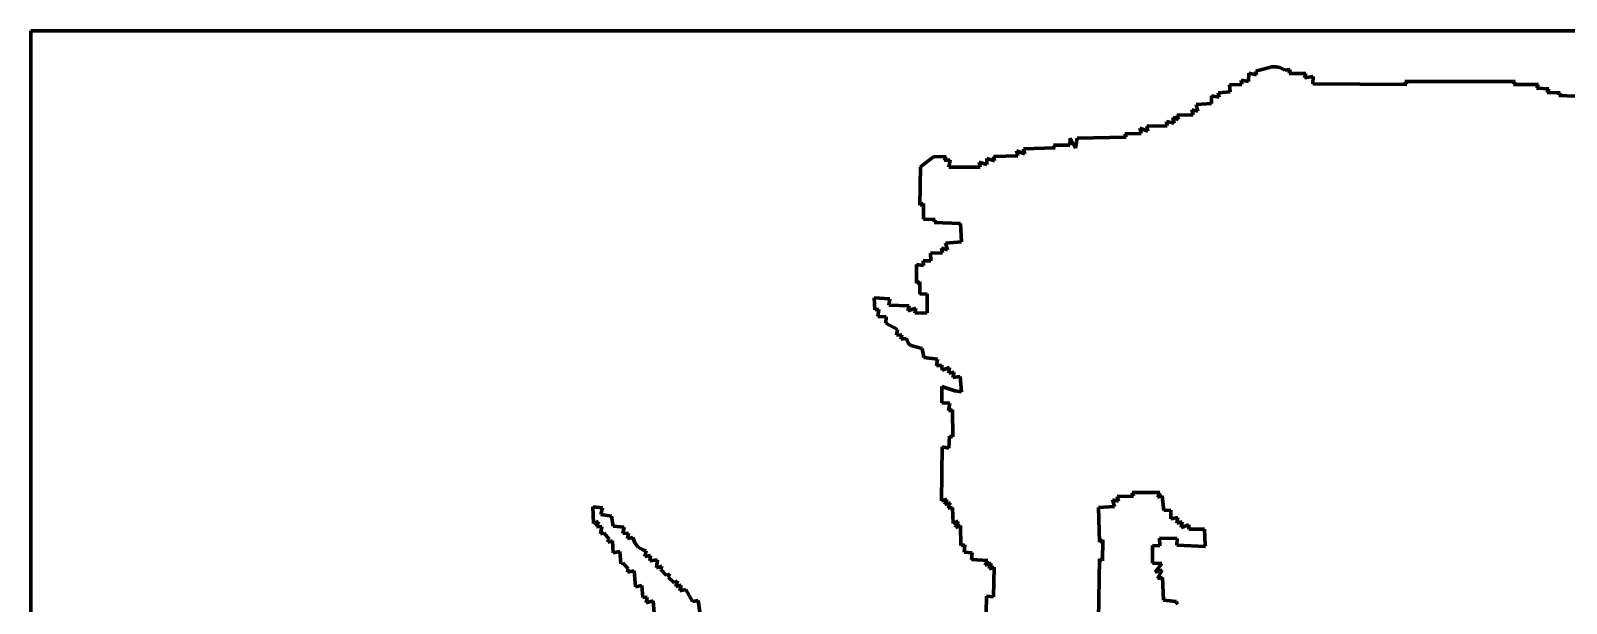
# Model space of a CAD drawing. Header units: millimetres. Extents: x 0 to 11.1, y 0 to 11.1.
# Drawn here: x 0 to 5.7, y 8.98 to 11.11 of the extents above; entities that cross this region are included whole.
import ezdxf

# ---------------------------------------------------------------- set-up
doc = ezdxf.new("R2010")
doc.units = ezdxf.units.MM
doc.layers.add('color#000000ff', color=7, linetype='CONTINUOUS', lineweight=100)
doc.layers.add('color#ffffffff', color=7, linetype='CONTINUOUS', lineweight=100)

msp = doc.modelspace()

# ---------------------------------------------------------------- linework, layer by layer
at = {"layer": 'color#000000ff'}
for p, q in [((4.5195, 10.9221), (4.521, 10.9536)), ((4.521, 10.9536), (4.5493, 10.9473)), ((4.5472, 10.9608), (4.6069, 10.9773)), ((4.5493, 10.9473), (4.5472, 10.9608)), ((4.6069, 10.9773), (4.6219, 10.9773)), ((4.6219, 10.9773), (4.6293, 10.9761)), ((4.6293, 10.9761), (4.6366, 10.974)), ((4.6366, 10.974), (4.6438, 10.971)), ((4.6438, 10.971), (4.6508, 10.9668)), ((4.6508, 10.9668), (4.6542, 10.9642)), ((4.6542, 10.9642), (4.6744, 10.9674)), ((4.6744, 10.9674), (4.6705, 10.9518)), ((4.6705, 10.9518), (4.7326, 10.9523)), ((4.7326, 10.9523), (4.7277, 10.9357)), ((4.449, 10.9095), (4.4954, 10.9109)), ((4.4522, 10.8835), (4.449, 10.9095)), ((4.4954, 10.9109), (4.4921, 10.9272)), ((4.4921, 10.9272), (4.5195, 10.9221)), ((4.7277, 10.9357), (4.7602, 10.9404)), ((4.7602, 10.9404), (4.7589, 10.9138)), ((4.7589, 10.9138), (5.1077, 10.9113)), ((5.1077, 10.9113), (5.1002, 10.923)), ((5.1002, 10.923), (5.5092, 10.9227)), ((5.5092, 10.9227), (5.5034, 10.911)), ((5.5034, 10.911), (5.5958, 10.9116)), ((5.5958, 10.9116), (5.589, 10.8977)), ((5.589, 10.8977), (5.6349, 10.8956)), ((5.6349, 10.8956), (5.6278, 10.8804)), ((4.3251, 10.837), (4.3828, 10.8412)), ((4.3312, 10.8119), (4.3251, 10.837)), ((4.3828, 10.8412), (4.3825, 10.8695)), ((4.3825, 10.8695), (4.4112, 10.8645)), ((4.4071, 10.8799), (4.4522, 10.8835)), ((4.4112, 10.8645), (4.4071, 10.8799)), ((5.6278, 10.8804), (5.6762, 10.8815)), ((5.6762, 10.8815), (5.6714, 10.87)), ((5.6714, 10.87), (5.7324, 10.868)), ((4.2184, 10.7573), (4.216, 10.7737)), ((4.216, 10.7737), (4.2436, 10.7676)), ((4.2436, 10.7676), (4.2396, 10.789)), ((4.2396, 10.789), (4.2599, 10.7811)), ((4.2537, 10.798), (4.3148, 10.7988)), ((4.2599, 10.7811), (4.2537, 10.798)), ((4.3148, 10.7988), (4.3099, 10.8168)), ((4.3099, 10.8168), (4.3312, 10.8119)), ((3.8842, 10.7117), (4.0654, 10.7163)), ((4.0611, 10.7277), (4.1212, 10.7293)), ((4.0654, 10.7163), (4.0611, 10.7277)), ((4.1212, 10.7293), (4.1163, 10.7489)), ((4.1163, 10.7489), (4.1461, 10.7375)), ((4.1428, 10.7566), (4.2184, 10.7573)), ((4.1461, 10.7375), (4.1428, 10.7566)), ((3.6642, 10.6463), (3.6589, 10.6647)), ((3.6589, 10.6647), (3.6895, 10.6533)), ((3.6848, 10.6723), (3.8022, 10.6755)), ((3.6895, 10.6533), (3.6848, 10.6723)), ((3.7966, 10.686), (3.8572, 10.6864)), ((3.8022, 10.6755), (3.7966, 10.686)), ((3.8572, 10.6864), (3.8583, 10.7125)), ((3.8583, 10.7125), (3.8776, 10.6749)), ((3.8776, 10.6749), (3.8842, 10.7117)), ((3.2994, 10.4634), (3.3026, 10.6055)), ((3.3026, 10.6055), (3.3502, 10.6424)), ((3.3502, 10.6424), (3.3976, 10.6442)), ((3.3976, 10.6442), (3.3903, 10.6286)), ((3.3903, 10.6286), (3.4122, 10.6313)), ((3.4122, 10.6313), (3.4079, 10.6044)), ((3.4079, 10.6044), (3.5238, 10.604)), ((3.5238, 10.604), (3.5197, 10.6225)), ((3.5197, 10.6225), (3.5487, 10.6142)), ((3.5487, 10.6142), (3.5487, 10.637)), ((3.5487, 10.637), (3.5773, 10.6272)), ((3.5739, 10.6437), (3.6642, 10.6463)), ((3.5773, 10.6272), (3.5739, 10.6437)), ((3.3141, 10.4695), (3.2994, 10.4634)), ((3.3132, 10.4107), (3.3141, 10.4695)), ((3.3571, 10.4101), (3.3132, 10.4107)), ((3.3526, 10.399), (3.3571, 10.4101)), ((3.4504, 10.3956), (3.3526, 10.399)), ((3.4542, 10.3272), (3.4504, 10.3956)), ((3.3954, 10.3226), (3.4542, 10.3272)), ((3.403, 10.2972), (3.3954, 10.3226)), ((3.3398, 10.2843), (3.3847, 10.2857)), ((3.3408, 10.2564), (3.3398, 10.2843)), ((3.3847, 10.2857), (3.3805, 10.3029)), ((3.3805, 10.3029), (3.403, 10.2972)), ((3.2878, 10.173), (3.2882, 10.2428)), ((3.2882, 10.2428), (3.3134, 10.2385)), ((3.3134, 10.2385), (3.3127, 10.2565)), ((3.3127, 10.2565), (3.3408, 10.2564)), ((3.3002, 10.1782), (3.2878, 10.173)), ((3.3003, 10.1328), (3.3002, 10.1782)), ((3.1335, 10.0744), (3.1306, 10.1194)), ((3.1306, 10.1194), (3.1891, 10.1155)), ((3.1891, 10.1155), (3.1852, 10.0921)), ((3.1852, 10.0921), (3.2598, 10.0891)), ((3.2598, 10.0891), (3.2555, 10.0703)), ((3.3275, 10.1344), (3.3003, 10.1328)), ((3.3278, 10.0631), (3.3275, 10.1344)), ((3.1474, 10.0771), (3.1335, 10.0744)), ((3.1442, 10.0491), (3.1474, 10.0771)), ((3.1749, 10.048), (3.1442, 10.0491)), ((3.1738, 10.0254), (3.1749, 10.048)), ((3.2555, 10.0703), (3.2852, 10.081)), ((3.2852, 10.081), (3.281, 10.0619)), ((3.281, 10.0619), (3.3278, 10.0631)), ((3.2175, 10.0015), (3.1738, 10.0254)), ((3.2129, 9.9808), (3.2175, 10.0015)), ((3.2331, 9.9819), (3.2129, 9.9808)), ((3.2289, 9.9652), (3.2331, 9.9819)), ((3.2507, 9.9683), (3.2289, 9.9652)), ((3.2513, 9.9652), (3.2507, 9.9683)), ((3.2529, 9.9596), (3.2513, 9.9652)), ((3.2552, 9.9547), (3.2529, 9.9596)), ((3.2595, 9.9486), (3.2552, 9.9547)), ((3.2669, 9.9425), (3.2595, 9.9486)), ((3.3091, 9.9309), (3.2669, 9.9425)), ((3.3147, 9.8978), (3.3091, 9.9309)), ((3.3661, 9.8913), (3.3147, 9.8978)), ((3.3615, 9.8665), (3.3661, 9.8913)), ((3.3817, 9.8691), (3.3615, 9.8665)), ((3.3825, 9.8498), (3.3817, 9.8691)), ((3.4106, 9.8601), (3.3825, 9.8498)), ((3.4077, 9.8398), (3.4106, 9.8601)), ((3.4271, 9.8426), (3.4077, 9.8398)), ((3.4228, 9.8233), (3.4271, 9.8426)), ((3.4501, 9.8267), (3.4228, 9.8233)), ((3.4542, 9.7697), (3.4501, 9.8267)), ((3.3812, 9.7292), (3.3819, 9.7879)), ((3.3819, 9.7879), (3.3819, 9.7895)), ((3.3819, 9.7895), (3.4293, 9.7735)), ((3.4293, 9.7735), (3.4542, 9.7697)), ((3.4119, 9.7282), (3.3812, 9.7292)), ((3.4062, 9.6994), (3.4119, 9.7282)), ((3.4215, 9.7028), (3.4062, 9.6994)), ((3.423, 9.6025), (3.4215, 9.7028)), ((3.4074, 9.5612), (3.4107, 9.6058)), ((3.4107, 9.6058), (3.423, 9.6025)), ((3.3805, 9.3652), (3.3827, 9.5663)), ((3.3827, 9.5663), (3.4074, 9.5612)), ((3.3997, 9.3717), (3.3805, 9.3652)), ((3.3922, 9.351), (3.3997, 9.3717)), ((3.4134, 9.3579), (3.3922, 9.351)), ((3.4037, 9.3373), (3.4134, 9.3579)), ((4.037, 9.3642), (4.0156, 9.3686)), ((4.0156, 9.3686), (4.0222, 9.3437)), ((4.0936, 9.3828), (4.0326, 9.3816)), ((4.0326, 9.3816), (4.037, 9.3642)), ((4.0877, 9.3965), (4.0936, 9.3828)), ((4.1902, 9.3959), (4.0877, 9.3965)), ((4.1821, 9.3784), (4.1902, 9.3959)), ((4.1998, 9.3843), (4.1821, 9.3784)), ((4.2062, 9.3298), (4.1998, 9.3843)), ((2.0892, 9.2808), (2.0865, 9.3433)), ((2.0865, 9.3433), (2.1216, 9.339)), ((2.1216, 9.339), (2.1164, 9.315)), ((2.1164, 9.315), (2.1559, 9.308)), ((2.1559, 9.308), (2.1622, 9.2716)), ((3.4207, 9.3404), (3.4037, 9.3373)), ((3.4242, 9.2815), (3.4207, 9.3404)), ((4.0222, 9.3437), (3.9631, 9.3408)), ((3.9631, 9.3408), (3.9668, 9.2117)), ((4.2314, 9.33), (4.2062, 9.3298)), ((4.2321, 9.2977), (4.2314, 9.33)), ((4.2576, 9.3038), (4.2321, 9.2977)), ((4.2544, 9.2828), (4.2576, 9.3038)), ((2.1075, 9.2879), (2.0892, 9.2808)), ((2.1002, 9.2681), (2.1075, 9.2879)), ((2.12, 9.2699), (2.1002, 9.2681)), ((2.1148, 9.2423), (2.12, 9.2699)), ((2.127, 9.2459), (2.1148, 9.2423)), ((2.1468, 9.2234), (2.127, 9.2459)), ((2.1622, 9.2716), (2.2024, 9.2673)), ((2.2024, 9.2673), (2.1982, 9.2434)), ((2.1982, 9.2434), (2.2182, 9.245)), ((2.2182, 9.245), (2.2149, 9.2255)), ((3.4425, 9.2891), (3.4242, 9.2815)), ((3.4325, 9.2666), (3.4425, 9.2891)), ((3.4508, 9.2741), (3.4325, 9.2666)), ((3.4519, 9.1991), (3.4508, 9.2741)), ((4.2742, 9.2868), (4.2544, 9.2828)), ((4.2704, 9.2658), (4.2742, 9.2868)), ((4.2982, 9.2754), (4.2704, 9.2658)), ((4.298, 9.2596), (4.2982, 9.2754)), ((4.3563, 9.2602), (4.298, 9.2596)), ((4.3596, 9.1994), (4.3563, 9.2602)), ((2.1421, 9.2121), (2.1468, 9.2234)), ((2.1594, 9.2162), (2.1421, 9.2121)), ((2.1619, 9.172), (2.1594, 9.2162)), ((2.1867, 9.1765), (2.1619, 9.172)), ((2.1898, 9.1312), (2.1867, 9.1765)), ((2.2149, 9.2255), (2.2348, 9.2288)), ((2.2348, 9.2288), (2.2418, 9.2087)), ((2.2418, 9.2087), (2.254, 9.1935)), ((2.254, 9.1935), (2.2713, 9.1833)), ((2.2713, 9.1833), (2.2844, 9.1796)), ((2.2844, 9.1796), (2.2798, 9.159)), ((3.4667, 9.2012), (3.4519, 9.1991)), ((3.4641, 9.1742), (3.4667, 9.2012)), ((3.9668, 9.2117), (3.9787, 9.2197)), ((3.9787, 9.2197), (3.9783, 9.142)), ((4.1636, 9.1341), (4.1635, 9.199)), ((4.1635, 9.199), (4.1911, 9.1982)), ((4.1911, 9.1982), (4.1891, 9.2261)), ((4.1891, 9.2261), (4.2556, 9.2257)), ((4.2556, 9.2257), (4.2537, 9.2002)), ((4.2537, 9.2002), (4.3598, 9.1959)), ((4.3598, 9.1959), (4.3596, 9.1994)), ((2.1973, 9.1346), (2.1898, 9.1312)), ((2.2171, 9.1122), (2.1973, 9.1346)), ((2.2798, 9.159), (2.3003, 9.1622)), ((2.3003, 9.1622), (2.2984, 9.1429)), ((2.2984, 9.1429), (2.3264, 9.1458)), ((2.3264, 9.1458), (2.3223, 9.1166)), ((2.3223, 9.1166), (2.3427, 9.1219)), ((2.3427, 9.1219), (2.3384, 9.1105)), ((3.4938, 9.1724), (3.4641, 9.1742)), ((3.4918, 9.1473), (3.4938, 9.1724)), ((3.5522, 9.1436), (3.4918, 9.1473)), ((3.5415, 9.1268), (3.5522, 9.1436)), ((3.5648, 9.1337), (3.5415, 9.1268)), ((3.5568, 9.113), (3.5648, 9.1337)), ((3.5758, 9.1194), (3.5568, 9.113)), ((3.5728, 9.0084), (3.5758, 9.1194)), ((3.9663, 9.1498), (3.9632, 8.9244)), ((3.9783, 9.142), (3.9663, 9.1498)), ((4.1977, 9.1319), (4.1636, 9.1341)), ((4.1733, 9.1003), (4.1977, 9.1319)), ((2.215, 9.1004), (2.2171, 9.1122)), ((2.2396, 9.1048), (2.215, 9.1004)), ((2.2447, 9.0455), (2.2396, 9.1048)), ((2.3384, 9.1105), (2.3601, 9.0884)), ((2.3601, 9.0884), (2.3721, 9.0946)), ((2.3721, 9.0946), (2.3661, 9.0818)), ((2.3661, 9.0818), (2.3885, 9.0605)), ((2.3885, 9.0605), (2.4006, 9.0675)), ((2.4006, 9.0675), (2.3943, 9.0465)), ((4.1999, 9.108), (4.1733, 9.1003)), ((4.1823, 9.0769), (4.1999, 9.108)), ((4.2003, 9.0803), (4.1823, 9.0769)), ((4.2039, 8.9965), (4.2003, 9.0803)), ((2.2688, 9.0504), (2.2447, 9.0455)), ((2.2719, 9.0065), (2.2688, 9.0504)), ((2.2876, 9.0071), (2.2719, 9.0065)), ((2.2848, 8.9864), (2.2876, 9.0071)), ((2.3943, 9.0465), (2.4141, 9.0515)), ((2.4141, 9.0515), (2.4091, 9.0303)), ((2.4091, 9.0303), (2.432, 9.0362)), ((2.432, 9.0362), (2.4567, 8.991)), ((3.5462, 8.9506), (3.5468, 9.009)), ((3.5468, 9.009), (3.5468, 9.0106)), ((3.5468, 9.0106), (3.5728, 9.0084)), ((2.3099, 8.9943), (2.2848, 8.9864)), ((2.3142, 8.9483), (2.3099, 8.9943)), ((2.4567, 8.991), (2.4769, 8.9953)), ((2.4769, 8.9953), (2.483, 8.9514)), ((4.2518, 8.9915), (4.2039, 8.9965)), ((4.2536, 8.9854), (4.2518, 8.9915)), ((4.2561, 8.98), (4.2536, 8.9854))]:
    msp.add_line(p, q, dxfattribs=at)
at = {"layer": 'color#ffffffff'}
for p, q in [((0, 11.1111), (11.1111, 11.1111)), ((0, 0), (0, 11.1111)), ((4.521, 10.9536), (4.5195, 10.9221)), ((4.5493, 10.9473), (4.521, 10.9536)), ((4.6069, 10.9773), (4.5472, 10.9608)), ((4.5472, 10.9608), (4.5493, 10.9473)), ((4.6219, 10.9773), (4.6069, 10.9773)), ((4.6293, 10.9761), (4.6219, 10.9773)), ((4.6366, 10.974), (4.6293, 10.9761)), ((4.6438, 10.971), (4.6366, 10.974)), ((4.6508, 10.9668), (4.6438, 10.971)), ((4.6542, 10.9642), (4.6508, 10.9668)), ((4.6744, 10.9674), (4.6542, 10.9642)), ((4.6705, 10.9518), (4.6744, 10.9674)), ((4.7326, 10.9523), (4.6705, 10.9518)), ((4.7277, 10.9357), (4.7326, 10.9523)), ((4.4954, 10.9109), (4.449, 10.9095)), ((4.449, 10.9095), (4.4522, 10.8835)), ((4.5195, 10.9221), (4.4921, 10.9272)), ((4.4921, 10.9272), (4.4954, 10.9109)), ((4.7602, 10.9404), (4.7277, 10.9357)), ((4.7589, 10.9138), (4.7602, 10.9404)), ((5.1077, 10.9113), (4.7589, 10.9138)), ((5.5092, 10.9227), (5.1002, 10.923)), ((5.1002, 10.923), (5.1077, 10.9113)), ((5.5034, 10.911), (5.5092, 10.9227)), ((5.5958, 10.9116), (5.5034, 10.911)), ((5.589, 10.8977), (5.5958, 10.9116)), ((5.6349, 10.8956), (5.589, 10.8977)), ((5.6278, 10.8804), (5.6349, 10.8956)), ((4.3828, 10.8412), (4.3251, 10.837)), ((4.3251, 10.837), (4.3312, 10.8119)), ((4.4112, 10.8645), (4.3825, 10.8695)), ((4.3825, 10.8695), (4.3828, 10.8412)), ((4.4522, 10.8835), (4.4071, 10.8799)), ((4.4071, 10.8799), (4.4112, 10.8645)), ((5.6762, 10.8815), (5.6278, 10.8804)), ((5.6714, 10.87), (5.6762, 10.8815)), ((5.7324, 10.868), (5.6714, 10.87)), ((4.2436, 10.7676), (4.216, 10.7737)), ((4.216, 10.7737), (4.2184, 10.7573)), ((4.2599, 10.7811), (4.2396, 10.789)), ((4.2396, 10.789), (4.2436, 10.7676)), ((4.3148, 10.7988), (4.2537, 10.798)), ((4.2537, 10.798), (4.2599, 10.7811)), ((4.3312, 10.8119), (4.3099, 10.8168)), ((4.3099, 10.8168), (4.3148, 10.7988)), ((4.0654, 10.7163), (3.8842, 10.7117)), ((4.1212, 10.7293), (4.0611, 10.7277)), ((4.0611, 10.7277), (4.0654, 10.7163)), ((4.1461, 10.7375), (4.1163, 10.7489)), ((4.1163, 10.7489), (4.1212, 10.7293)), ((4.2184, 10.7573), (4.1428, 10.7566)), ((4.1428, 10.7566), (4.1461, 10.7375)), ((3.6895, 10.6533), (3.6589, 10.6647)), ((3.6589, 10.6647), (3.6642, 10.6463)), ((3.8022, 10.6755), (3.6848, 10.6723)), ((3.6848, 10.6723), (3.6895, 10.6533)), ((3.8572, 10.6864), (3.7966, 10.686)), ((3.7966, 10.686), (3.8022, 10.6755)), ((3.8583, 10.7125), (3.8572, 10.6864)), ((3.8776, 10.6749), (3.8583, 10.7125)), ((3.8842, 10.7117), (3.8776, 10.6749)), ((3.3026, 10.6055), (3.2994, 10.4634)), ((3.3502, 10.6424), (3.3026, 10.6055)), ((3.3976, 10.6442), (3.3502, 10.6424)), ((3.3903, 10.6286), (3.3976, 10.6442)), ((3.4122, 10.6313), (3.3903, 10.6286)), ((3.4079, 10.6044), (3.4122, 10.6313)), ((3.5238, 10.604), (3.4079, 10.6044)), ((3.5487, 10.6142), (3.5197, 10.6225)), ((3.5197, 10.6225), (3.5238, 10.604)), ((3.5773, 10.6272), (3.5487, 10.637)), ((3.5487, 10.637), (3.5487, 10.6142)), ((3.6642, 10.6463), (3.5739, 10.6437)), ((3.5739, 10.6437), (3.5773, 10.6272)), ((3.2994, 10.4634), (3.3141, 10.4695)), ((3.3141, 10.4695), (3.3132, 10.4107)), ((3.3132, 10.4107), (3.3571, 10.4101)), ((3.3571, 10.4101), (3.3526, 10.399)), ((3.3526, 10.399), (3.4504, 10.3956)), ((3.4504, 10.3956), (3.4542, 10.3272)), ((3.4542, 10.3272), (3.3954, 10.3226)), ((3.3954, 10.3226), (3.403, 10.2972)), ((3.3847, 10.2857), (3.3398, 10.2843)), ((3.3398, 10.2843), (3.3408, 10.2564)), ((3.403, 10.2972), (3.3805, 10.3029)), ((3.3805, 10.3029), (3.3847, 10.2857)), ((3.2882, 10.2428), (3.2878, 10.173)), ((3.3134, 10.2385), (3.2882, 10.2428)), ((3.3408, 10.2564), (3.3127, 10.2565)), ((3.3127, 10.2565), (3.3134, 10.2385)), ((3.2878, 10.173), (3.3002, 10.1782)), ((3.3002, 10.1782), (3.3003, 10.1328)), ((3.1891, 10.1155), (3.1306, 10.1194)), ((3.1306, 10.1194), (3.1335, 10.0744)), ((3.1852, 10.0921), (3.1891, 10.1155)), ((3.2598, 10.0891), (3.1852, 10.0921)), ((3.2555, 10.0703), (3.2598, 10.0891)), ((3.3003, 10.1328), (3.3275, 10.1344)), ((3.3275, 10.1344), (3.3278, 10.0631)), ((3.1335, 10.0744), (3.1474, 10.0771)), ((3.1474, 10.0771), (3.1442, 10.0491)), ((3.1442, 10.0491), (3.1749, 10.048)), ((3.1749, 10.048), (3.1738, 10.0254)), ((3.2852, 10.081), (3.2555, 10.0703)), ((3.281, 10.0619), (3.2852, 10.081)), ((3.3278, 10.0631), (3.281, 10.0619)), ((3.1738, 10.0254), (3.2175, 10.0015)), ((3.2175, 10.0015), (3.2129, 9.9808)), ((3.2129, 9.9808), (3.2331, 9.9819)), ((3.2331, 9.9819), (3.2289, 9.9652)), ((3.2289, 9.9652), (3.2507, 9.9683)), ((3.2507, 9.9683), (3.2513, 9.9652)), ((3.2513, 9.9652), (3.2529, 9.9596)), ((3.2529, 9.9596), (3.2552, 9.9547)), ((3.2552, 9.9547), (3.2595, 9.9486)), ((3.2595, 9.9486), (3.2669, 9.9425)), ((3.2669, 9.9425), (3.3091, 9.9309)), ((3.3091, 9.9309), (3.3147, 9.8978)), ((3.3147, 9.8978), (3.3661, 9.8913)), ((3.3661, 9.8913), (3.3615, 9.8665)), ((3.3615, 9.8665), (3.3817, 9.8691)), ((3.3817, 9.8691), (3.3825, 9.8498)), ((3.3825, 9.8498), (3.4106, 9.8601)), ((3.4106, 9.8601), (3.4077, 9.8398)), ((3.4077, 9.8398), (3.4271, 9.8426)), ((3.4271, 9.8426), (3.4228, 9.8233)), ((3.4228, 9.8233), (3.4501, 9.8267)), ((3.4501, 9.8267), (3.4542, 9.7697)), ((3.3819, 9.7879), (3.3812, 9.7292)), ((3.4293, 9.7735), (3.3819, 9.7895)), ((3.3819, 9.7895), (3.3819, 9.7879)), ((3.4542, 9.7697), (3.4293, 9.7735)), ((3.3812, 9.7292), (3.4119, 9.7282)), ((3.4119, 9.7282), (3.4062, 9.6994)), ((3.4062, 9.6994), (3.4215, 9.7028)), ((3.4215, 9.7028), (3.423, 9.6025)), ((3.4107, 9.6058), (3.4074, 9.5612)), ((3.423, 9.6025), (3.4107, 9.6058)), ((3.3827, 9.5663), (3.3805, 9.3652)), ((3.4074, 9.5612), (3.3827, 9.5663)), ((3.3805, 9.3652), (3.3997, 9.3717)), ((3.3997, 9.3717), (3.3922, 9.351)), ((3.3922, 9.351), (3.4134, 9.3579)), ((3.4134, 9.3579), (3.4037, 9.3373)), ((4.0222, 9.3437), (4.0156, 9.3686)), ((4.0156, 9.3686), (4.037, 9.3642)), ((4.0326, 9.3816), (4.0936, 9.3828)), ((4.037, 9.3642), (4.0326, 9.3816)), ((4.0877, 9.3965), (4.1902, 9.3959)), ((4.0936, 9.3828), (4.0877, 9.3965)), ((4.1902, 9.3959), (4.1821, 9.3784)), ((4.1821, 9.3784), (4.1998, 9.3843)), ((4.1998, 9.3843), (4.2062, 9.3298)), ((2.1216, 9.339), (2.0865, 9.3433)), ((2.0865, 9.3433), (2.0892, 9.2808)), ((2.1164, 9.315), (2.1216, 9.339)), ((2.1559, 9.308), (2.1164, 9.315)), ((2.1622, 9.2716), (2.1559, 9.308)), ((3.4037, 9.3373), (3.4207, 9.3404)), ((3.4207, 9.3404), (3.4242, 9.2815)), ((3.9631, 9.3408), (4.0222, 9.3437)), ((3.9668, 9.2117), (3.9631, 9.3408)), ((4.2062, 9.3298), (4.2314, 9.33)), ((4.2314, 9.33), (4.2321, 9.2977)), ((4.2321, 9.2977), (4.2576, 9.3038)), ((4.2576, 9.3038), (4.2544, 9.2828)), ((2.0892, 9.2808), (2.1075, 9.2879)), ((2.1075, 9.2879), (2.1002, 9.2681)), ((2.1002, 9.2681), (2.12, 9.2699)), ((2.12, 9.2699), (2.1148, 9.2423)), ((2.1148, 9.2423), (2.127, 9.2459)), ((2.127, 9.2459), (2.1468, 9.2234)), ((2.2024, 9.2673), (2.1622, 9.2716)), ((2.1982, 9.2434), (2.2024, 9.2673)), ((2.2182, 9.245), (2.1982, 9.2434)), ((2.2149, 9.2255), (2.2182, 9.245)), ((3.4242, 9.2815), (3.4425, 9.2891)), ((3.4425, 9.2891), (3.4325, 9.2666)), ((3.4325, 9.2666), (3.4508, 9.2741)), ((3.4508, 9.2741), (3.4519, 9.1991)), ((4.2544, 9.2828), (4.2742, 9.2868)), ((4.2742, 9.2868), (4.2704, 9.2658)), ((4.2704, 9.2658), (4.2982, 9.2754)), ((4.2982, 9.2754), (4.298, 9.2596)), ((4.298, 9.2596), (4.3563, 9.2602)), ((4.3563, 9.2602), (4.3596, 9.1994)), ((2.1468, 9.2234), (2.1421, 9.2121)), ((2.1421, 9.2121), (2.1594, 9.2162)), ((2.1594, 9.2162), (2.1619, 9.172)), ((2.1619, 9.172), (2.1867, 9.1765)), ((2.1867, 9.1765), (2.1898, 9.1312)), ((2.2348, 9.2288), (2.2149, 9.2255)), ((2.2418, 9.2087), (2.2348, 9.2288)), ((2.254, 9.1935), (2.2418, 9.2087)), ((2.2713, 9.1833), (2.254, 9.1935)), ((2.2844, 9.1796), (2.2713, 9.1833)), ((2.2798, 9.159), (2.2844, 9.1796)), ((3.4519, 9.1991), (3.4667, 9.2012)), ((3.4667, 9.2012), (3.4641, 9.1742)), ((3.9787, 9.2197), (3.9668, 9.2117)), ((3.9783, 9.142), (3.9787, 9.2197)), ((4.1911, 9.1982), (4.1635, 9.199)), ((4.1635, 9.199), (4.1636, 9.1341)), ((4.2556, 9.2257), (4.1891, 9.2261)), ((4.1891, 9.2261), (4.1911, 9.1982)), ((4.2537, 9.2002), (4.2556, 9.2257)), ((4.3598, 9.1959), (4.2537, 9.2002)), ((4.3596, 9.1994), (4.3598, 9.1959)), ((2.1898, 9.1312), (2.1973, 9.1346)), ((2.1973, 9.1346), (2.2171, 9.1122)), ((2.3003, 9.1622), (2.2798, 9.159)), ((2.2984, 9.1429), (2.3003, 9.1622)), ((2.3264, 9.1458), (2.2984, 9.1429)), ((2.3223, 9.1166), (2.3264, 9.1458)), ((2.3427, 9.1219), (2.3223, 9.1166)), ((2.3384, 9.1105), (2.3427, 9.1219)), ((3.4641, 9.1742), (3.4938, 9.1724)), ((3.4938, 9.1724), (3.4918, 9.1473)), ((3.4918, 9.1473), (3.5522, 9.1436)), ((3.5522, 9.1436), (3.5415, 9.1268)), ((3.5415, 9.1268), (3.5648, 9.1337)), ((3.5648, 9.1337), (3.5568, 9.113)), ((3.5568, 9.113), (3.5758, 9.1194)), ((3.5758, 9.1194), (3.5728, 9.0084)), ((3.9632, 8.9244), (3.9663, 9.1498)), ((3.9663, 9.1498), (3.9783, 9.142)), ((4.1636, 9.1341), (4.1977, 9.1319)), ((4.1977, 9.1319), (4.1733, 9.1003)), ((2.2171, 9.1122), (2.215, 9.1004)), ((2.215, 9.1004), (2.2396, 9.1048)), ((2.2396, 9.1048), (2.2447, 9.0455)), ((2.3601, 9.0884), (2.3384, 9.1105)), ((2.3721, 9.0946), (2.3601, 9.0884)), ((2.3661, 9.0818), (2.3721, 9.0946)), ((2.3885, 9.0605), (2.3661, 9.0818)), ((2.4006, 9.0675), (2.3885, 9.0605)), ((2.3943, 9.0465), (2.4006, 9.0675)), ((4.1733, 9.1003), (4.1999, 9.108)), ((4.1999, 9.108), (4.1823, 9.0769)), ((4.1823, 9.0769), (4.2003, 9.0803)), ((4.2003, 9.0803), (4.2039, 8.9965)), ((2.2447, 9.0455), (2.2688, 9.0504)), ((2.2688, 9.0504), (2.2719, 9.0065)), ((2.2719, 9.0065), (2.2876, 9.0071)), ((2.2876, 9.0071), (2.2848, 8.9864)), ((2.4141, 9.0515), (2.3943, 9.0465)), ((2.4091, 9.0303), (2.4141, 9.0515)), ((2.432, 9.0362), (2.4091, 9.0303)), ((2.4567, 8.991), (2.432, 9.0362)), ((3.5468, 9.009), (3.5462, 8.9506)), ((3.5728, 9.0084), (3.5468, 9.0106)), ((3.5468, 9.0106), (3.5468, 9.009)), ((2.2848, 8.9864), (2.3099, 8.9943)), ((2.3099, 8.9943), (2.3142, 8.9483)), ((2.4769, 8.9953), (2.4567, 8.991)), ((2.483, 8.9514), (2.4769, 8.9953)), ((4.2039, 8.9965), (4.2518, 8.9915)), ((4.2518, 8.9915), (4.2536, 8.9854)), ((4.2536, 8.9854), (4.2561, 8.98))]:
    msp.add_line(p, q, dxfattribs=at)

doc.saveas('drawing.dxf')
